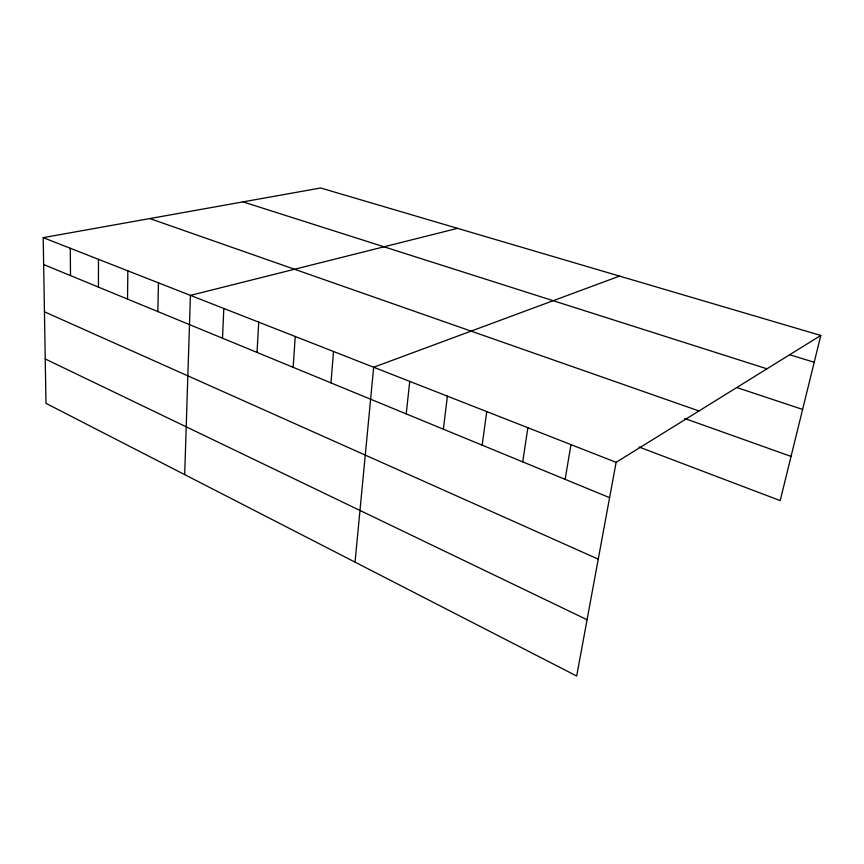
<?xml version="1.0" encoding="UTF-8"?>
<svg xmlns="http://www.w3.org/2000/svg" width="864" height="864" viewBox="0 0 864 864"><rect width="100%" height="100%" fill="white"/><g stroke="black" fill="none" stroke-linecap="round" stroke-linejoin="round"><path stroke-width="1.3" d="M98.442 287.107L98.474 259.319M127.526 299.095L127.84 270.842M157.853 311.58L158.468 282.852M184.68 474.617L190.426 295.38L457.531 228.344M222.512 338.213L223.808 308.47M257.029 352.436L258.714 322.164M293.144 367.308L295.24 336.485M330.966 382.892L333.515 351.497M355.039 562.14L373.669 367.243L619.531 276.102M406.22 413.888L409.741 381.391M443.362 429.192L447.401 396.155M482.166 445.176L486.745 411.588M522.709 461.884L527.882 427.723M565.142 479.358L570.964 444.614M820.8 335.448L616.118 462.326L576.677 676.015L45.976 403.348L43.2 237.643L320.652 187.985L820.8 335.448L780.192 500.602L639.025 447.001M789.782 354.758L814.201 362.286M243 201.884L766.984 368.809M737.122 387.655L802.613 409.417M149.828 218.56L698.965 410.962M684.709 418.489L791.046 456.419M43.2 237.643L616.118 462.326M43.654 264.535L609.595 497.664M44.442 311.796L598.244 559.159M45.23 358.97L587.066 619.736M70.286 248.27L70.502 275.594"/></g></svg>
